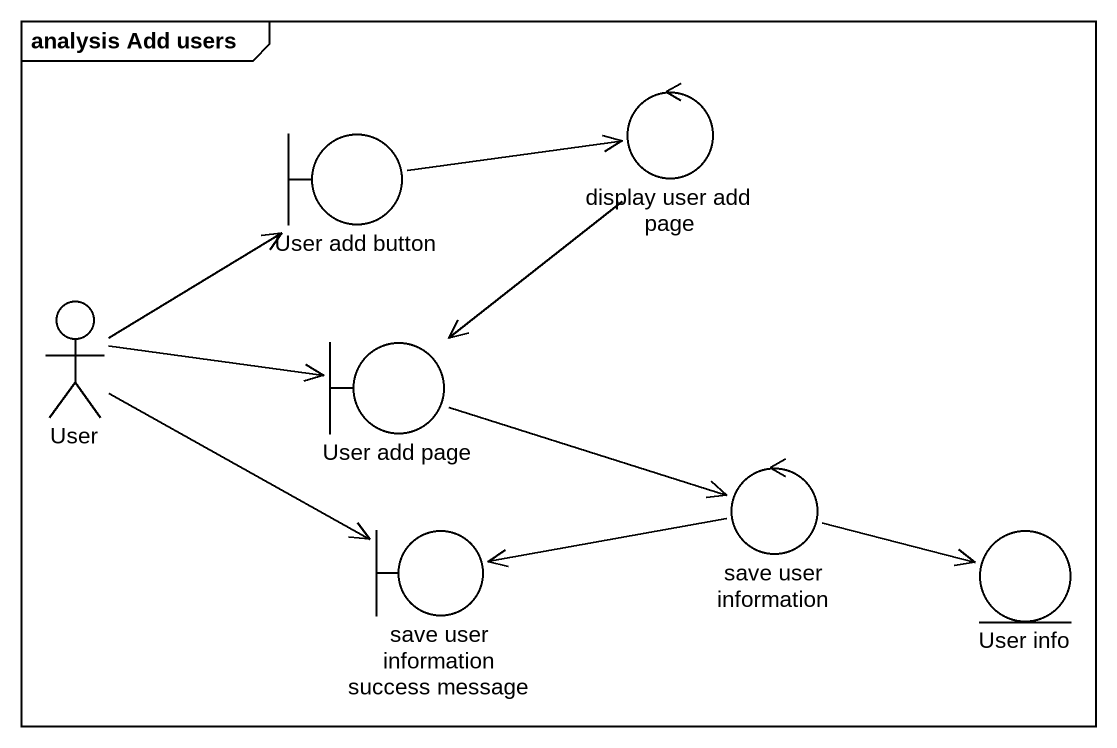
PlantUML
@startuml
mainframe analysis Add users
control "display user add page" as display_user_add_page
boundary "User add button" as User_add_button
actor User
boundary "User add page" as User_add_page
control "save user information" as save_user_information
boundary "save user information success message" as save_user_information_2
entity "User info" as User_info
display_user_add_page --> User_add_page
User_add_button -right-> display_user_add_page
User -up-> User_add_button
User -right-> User_add_page
User -right-> save_user_information_2
User_add_page -right-> save_user_information
save_user_information -left-> save_user_information_2
save_user_information -right-> User_info
@enduml
